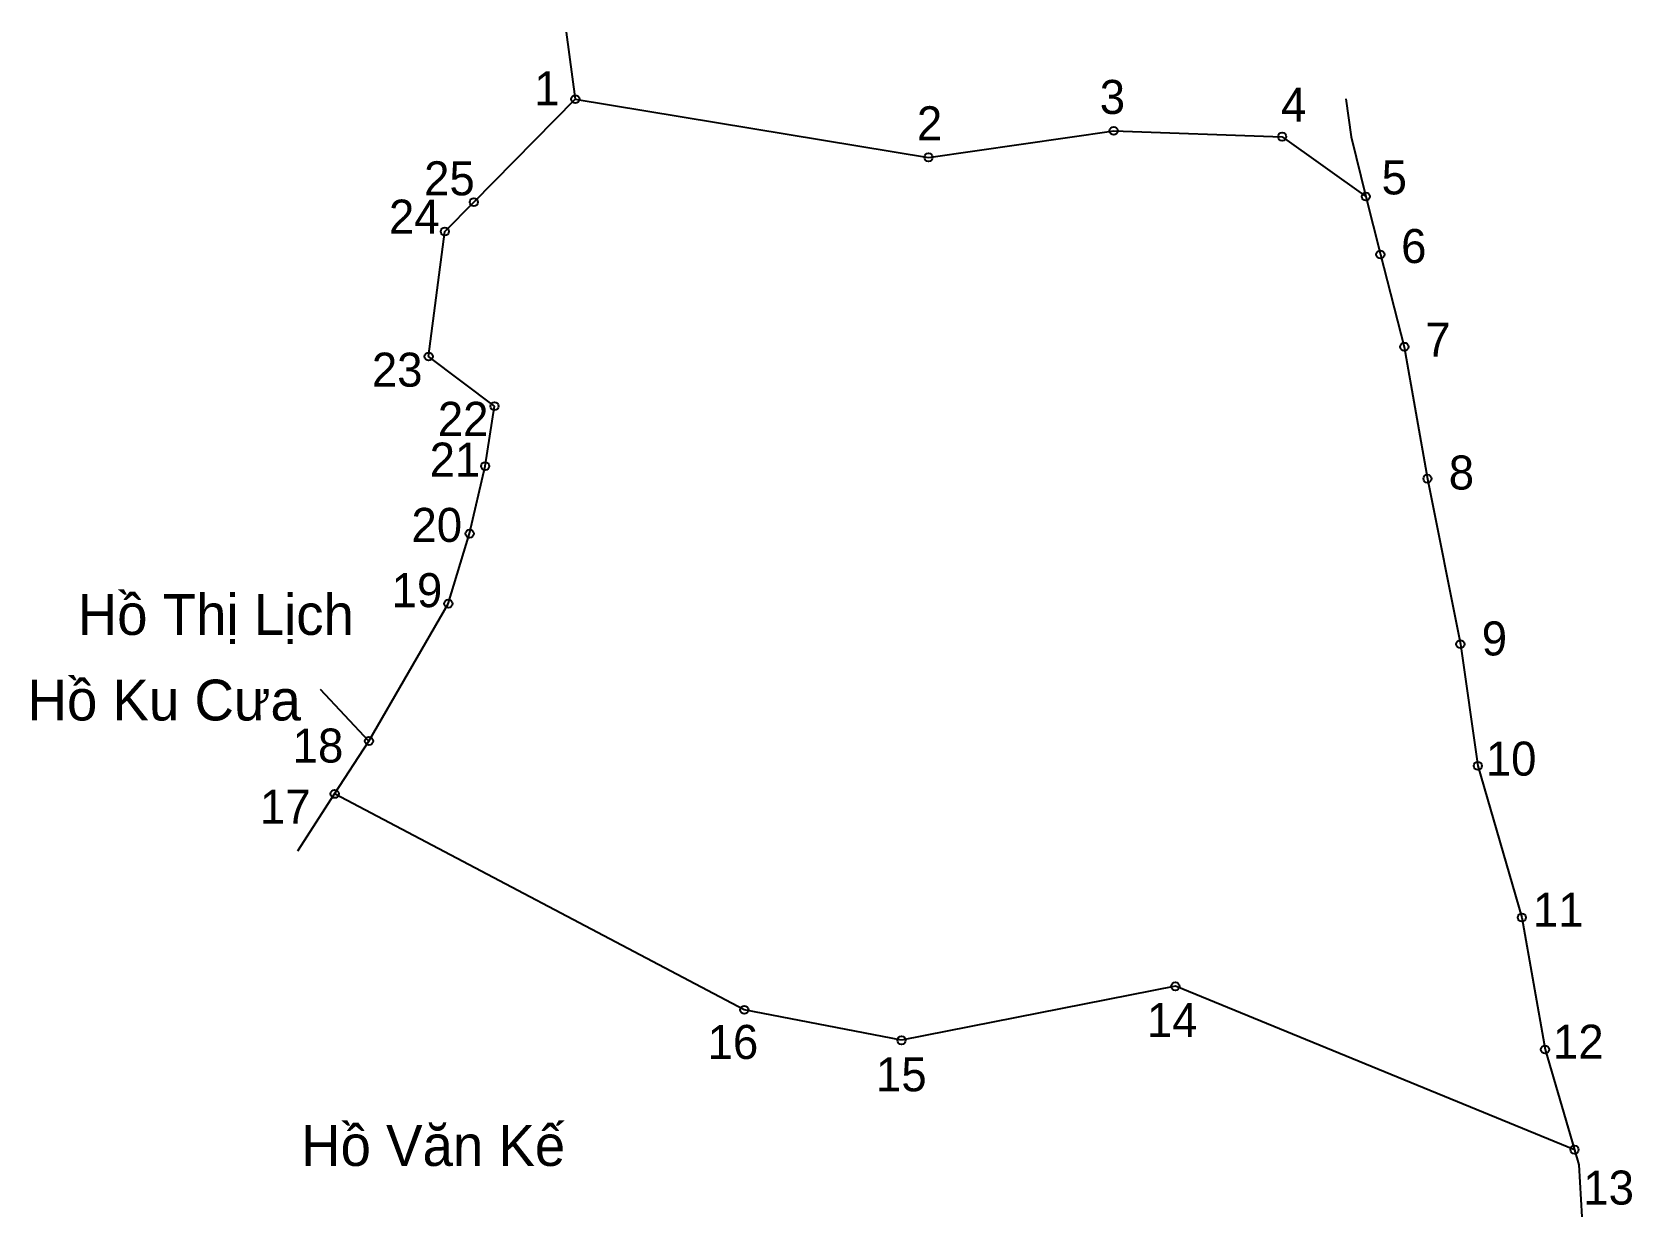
# Model space of a CAD drawing. Extents: x 546756 to 546946, y 1825957 to 1826097.
import ezdxf

# ---------------------------------------------------------------- set-up
doc = ezdxf.new("R2010")
doc.units = 0
for name, color, linetype in [('CanhThua', 7, 'Continuous'), ('MocDinhThua', 7, 'Continuous'), ('RauThua', 7, 'Continuous'), ('SoHieuDinhThua', 7, 'Continuous'), ('TenChuLanCan', 7, 'Continuous')]:
    doc.layers.add(name, color=color, linetype=linetype)

msp = doc.modelspace()

# ---------------------------------------------------------------- linework, layer by layer
at = {"layer": 'CanhThua'}
for p, q in [((546808.26, 1826077.29), (546820.31, 1826089.52)), ((546820.31, 1826089.52), (546862.24, 1826082.61)), ((546862.24, 1826082.61), (546884.23, 1826085.75)), ((546884.23, 1826085.75), (546904.23, 1826085.06)), ((546904.23, 1826085.06), (546914.15, 1826077.96)), ((546804.82, 1826073.8), (546808.26, 1826077.29)), ((546914.15, 1826077.96), (546915.88, 1826071.08)), ((546802.9, 1826058.97), (546804.82, 1826073.8)), ((546915.88, 1826071.08), (546918.72, 1826060.12)), ((546918.72, 1826060.12), (546921.47, 1826044.45)), ((546810.72, 1826053.07), (546802.9, 1826058.97)), ((546809.61, 1826045.95), (546810.72, 1826053.07)), ((546807.76, 1826037.93), (546809.61, 1826045.95)), ((546921.47, 1826044.45), (546925.38, 1826024.81)), ((546805.23, 1826029.61), (546807.76, 1826037.93)), ((546795.81, 1826013.31), (546805.23, 1826029.61)), ((546925.38, 1826024.81), (546927.45, 1826010.37)), ((546791.74, 1826007.03), (546795.81, 1826013.31)), ((546927.45, 1826010.37), (546932.68, 1825992.36)), ((546840.37, 1825981.39), (546791.74, 1826007.03)), ((546932.68, 1825992.36), (546935.43, 1825976.69)), ((546891.55, 1825984.19), (546859.03, 1825977.78)), ((546938.93, 1825964.79), (546891.55, 1825984.19)), ((546859.03, 1825977.78), (546840.37, 1825981.39)), ((546935.43, 1825976.69), (546938.93, 1825964.79))]:
    msp.add_line(p, q, dxfattribs=at)
at = {"layer": 'MocDinhThua'}
for centre in [(546820.31, 1826089.52), (546884.23, 1826085.75), (546904.23, 1826085.06), (546862.24, 1826082.61), (546914.15, 1826077.96), (546808.26, 1826077.29), (546804.82, 1826073.8), (546915.88, 1826071.08), (546802.9, 1826058.97), (546918.72, 1826060.12), (546810.72, 1826053.07), (546809.61, 1826045.95), (546921.47, 1826044.45), (546807.76, 1826037.93), (546805.23, 1826029.61), (546925.38, 1826024.81), (546795.81, 1826013.31), (546927.45, 1826010.37), (546791.74, 1826007.03), (546932.68, 1825992.36), (546891.55, 1825984.19), (546840.37, 1825981.39), (546859.03, 1825977.78), (546935.43, 1825976.69), (546938.93, 1825964.79)]:
    msp.add_circle(centre, 0.485, dxfattribs=at)
at = {"layer": 'RauThua'}
for p, q in [((546819.24, 1826097.49), (546820.31, 1826089.52)), ((546911.8, 1826089.57), (546912.4, 1826085.06)), ((546912.4, 1826085.06), (546914.15, 1826077.96)), ((546790.04, 1826019.47), (546795.81, 1826013.31)), ((546787.37, 1826000.29), (546791.74, 1826007.03)), ((546938.93, 1825964.79), (546939.46, 1825963)), ((546939.46, 1825963), (546939.81, 1825956.8))]:
    msp.add_line(p, q, dxfattribs=at)

# ---------------------------------------------------------------- texts
at = {"layer": 'SoHieuDinhThua'}
for s, p in [('1', (546815.43, 1826088.78)), ('3', (546882.57, 1826087.76)), ('4', (546904.09, 1826086.86)), ('2', (546860.86, 1826084.63)), ('25', (546802.36, 1826078.1)), ('5', (546916.03, 1826078.21)), ('24', (546798.19, 1826073.55)), ('6', (546918.35, 1826070.06)), ('7', (546921.23, 1826058.96)), ('23', (546796.16, 1826055.38)), ('22', (546803.99, 1826049.54)), ('21', (546803.02, 1826044.7)), ('8', (546924, 1826043.17)), ('20', (546800.86, 1826036.95)), ('19', (546798.51, 1826029.2)), ('9', (546927.92, 1826023.47)), ('18', (546786.76, 1826010.75)), ('10', (546928.4, 1826009.2)), ('17', (546782.87, 1826003.48)), ('11', (546934, 1825991.25)), ('14', (546888.16, 1825978.15)), ('16', (546836.02, 1825975.56)), ('12', (546936.38, 1825975.59)), ('15', (546856.01, 1825971.72)), ('13', (546939.98, 1825958.27))]:
    msp.add_text(s, height=4.04, dxfattribs=at).set_placement(p)
at = {"layer": 'TenChuLanCan'}
for s, height, p in [('Hồ Thị Lịch', 4.8477, (546761.24, 1826025.91)), ('Hồ Ku Cưa', 4.848, (546755.28, 1826015.75)), ('Hồ Văn Kế', 4.848, (546787.76, 1825962.86))]:
    msp.add_text(s, height=height, dxfattribs=at).set_placement(p)

doc.saveas('drawing.dxf')
